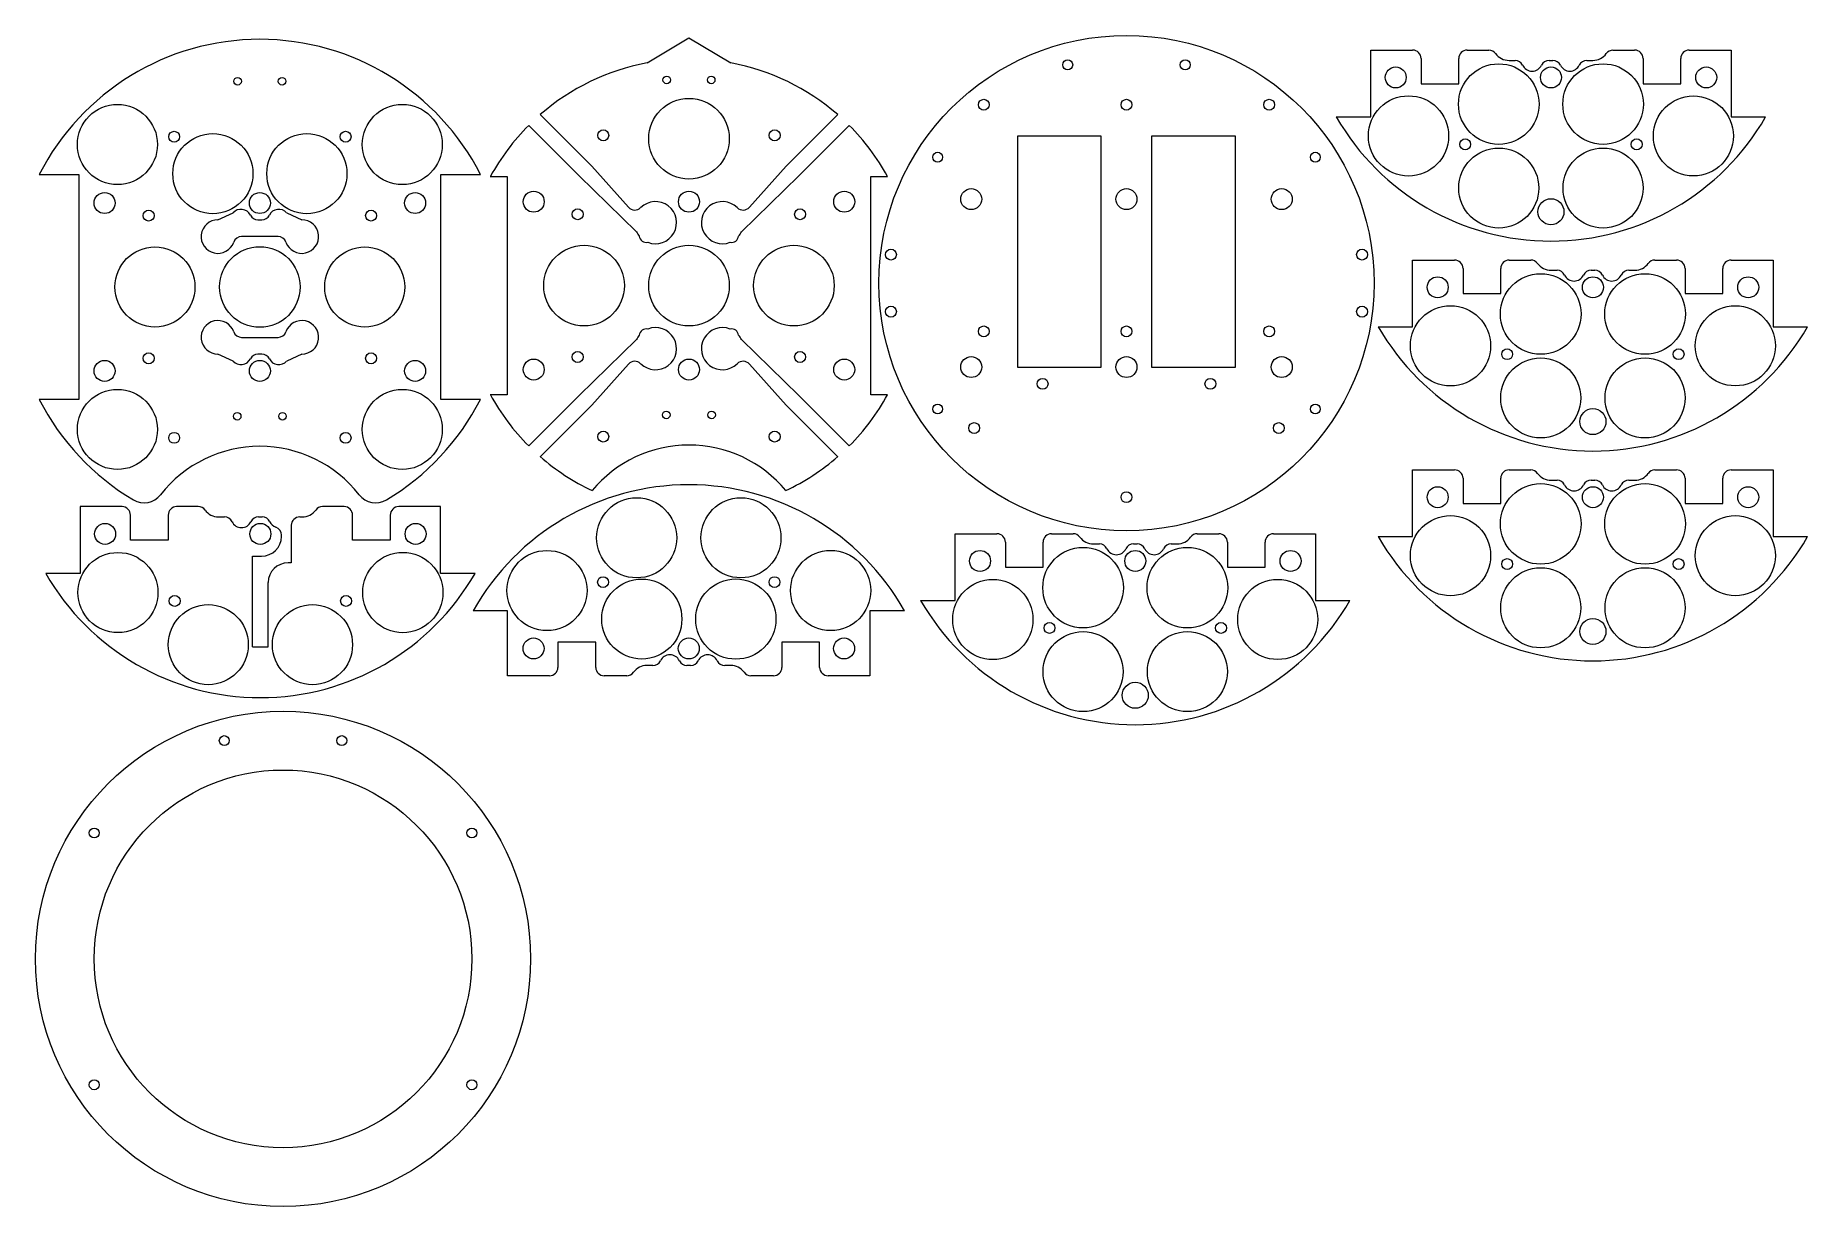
# Model space of a CAD drawing. Header units: inches. Extents: x -13 to 8.1, y -11 to 2.9.
import ezdxf

# ---------------------------------------------------------------- set-up
doc = ezdxf.new("R2010")
doc.units = ezdxf.units.IN
doc.header["$MEASUREMENT"] = 0

msp = doc.modelspace()

# ---------------------------------------------------------------- linework, layer by layer
at = {"color": 1, "lineweight": 5}
for p, q in [((-5.713, 2.623), (-5.213, 2.922)), ((-5.213, 2.922), (-4.713, 2.623)), ((2.91, 1.98), (2.91, 2.775)), ((2.91, 2.775), (3.41, 2.775)), ((4.06, 2.775), (4.318, 2.775)), ((5.797, 2.775), (6.055, 2.775)), ((6.705, 2.775), (7.205, 2.775)), ((7.205, 2.775), (7.205, 1.98)), ((3.51, 2.675), (3.51, 2.375)), ((3.96, 2.375), (3.96, 2.675)), ((4.558, 2.653), (4.63, 2.653)), ((5.036, 2.653), (5.08, 2.653)), ((5.486, 2.653), (5.558, 2.653)), ((6.155, 2.675), (6.155, 2.375)), ((6.605, 2.375), (6.605, 2.675)), ((3.51, 2.375), (3.96, 2.375)), ((6.155, 2.375), (6.605, 2.375)), ((-6.371, 1.393), (-6.985, 2.007)), ((-4.055, 1.393), (-3.441, 2.007)), ((2.5, 1.98), (2.91, 1.98)), ((7.205, 1.98), (7.615, 1.98)), ((-7.122, 1.879), (-6.522, 1.278)), ((-3.304, 1.879), (-3.904, 1.278)), ((-0.3, 1.75), (-1.3, 1.75)), ((-1.3, 1.75), (-1.3, -1)), ((-0.3, -1), (-0.3, 1.75)), ((0.3, 1.75), (0.3, -1)), ((1.3, 1.75), (0.3, 1.75)), ((1.3, -1), (1.3, 1.75)), ((-12.954, 1.294), (-12.484, 1.294)), ((-12.484, 1.294), (-12.484, -1.386)), ((-8.168, 1.294), (-7.698, 1.294)), ((-8.168, -1.386), (-8.168, 1.294)), ((-7.58, 1.27), (-7.38, 1.27)), ((-7.38, 1.27), (-7.38, -1.33)), ((-5.839, 0.611), (-6.522, 1.278)), ((-5.933, 0.904), (-6.371, 1.393)), ((-4.588, 0.611), (-3.904, 1.278)), ((-4.493, 0.904), (-4.055, 1.393)), ((-3.047, 1.27), (-2.847, 1.27)), ((-3.047, -1.33), (-3.047, 1.27)), ((-10.826, 0.754), (-10.645, 0.836)), ((-10.349, 0.754), (-10.302, 0.754)), ((-10.006, 0.836), (-9.826, 0.754)), ((-10.109, 0.554), (-10.543, 0.554)), ((3.41, -0.52), (3.41, 0.275)), ((3.41, 0.275), (3.91, 0.275)), ((4.56, 0.275), (4.818, 0.275)), ((6.297, 0.275), (6.555, 0.275)), ((7.205, 0.275), (7.705, 0.275)), ((7.705, 0.275), (7.705, -0.52)), ((4.01, 0.175), (4.01, -0.125)), ((4.46, -0.125), (4.46, 0.175)), ((5.058, 0.153), (5.13, 0.153)), ((5.536, 0.153), (5.58, 0.153)), ((5.986, 0.153), (6.058, 0.153)), ((6.655, 0.175), (6.655, -0.125)), ((7.105, -0.125), (7.105, 0.175)), ((4.01, -0.125), (4.46, -0.125)), ((6.655, -0.125), (7.105, -0.125)), ((3, -0.52), (3.41, -0.52)), ((7.705, -0.52), (8.115, -0.52)), ((-10.543, -0.646), (-10.109, -0.646)), ((-6.522, -1.339), (-5.839, -0.672)), ((-3.904, -1.339), (-4.588, -0.672)), ((-10.645, -0.928), (-10.826, -0.846)), ((-10.302, -0.846), (-10.349, -0.846)), ((-9.826, -0.846), (-10.006, -0.928)), ((-6.371, -1.454), (-5.933, -0.965)), ((-4.055, -1.454), (-4.493, -0.965)), ((-1.3, -1), (-0.3, -1)), ((0.3, -1), (1.3, -1)), ((-12.484, -1.386), (-12.954, -1.386)), ((-7.698, -1.386), (-8.168, -1.386)), ((-7.38, -1.33), (-7.58, -1.33)), ((-7.122, -1.94), (-6.522, -1.339)), ((-6.371, -1.454), (-6.985, -2.068)), ((-4.055, -1.454), (-3.441, -2.068)), ((-3.304, -1.94), (-3.904, -1.339)), ((-2.847, -1.33), (-3.047, -1.33)), ((3.41, -3.02), (3.41, -2.225)), ((3.41, -2.225), (3.91, -2.225)), ((4.56, -2.225), (4.818, -2.225)), ((6.297, -2.225), (6.555, -2.225)), ((7.205, -2.225), (7.705, -2.225)), ((7.705, -2.225), (7.705, -3.02)), ((4.01, -2.325), (4.01, -2.625)), ((4.46, -2.625), (4.46, -2.325)), ((5.058, -2.347), (5.13, -2.347)), ((5.536, -2.347), (5.58, -2.347)), ((5.986, -2.347), (6.058, -2.347)), ((6.655, -2.325), (6.655, -2.625)), ((7.105, -2.625), (7.105, -2.325)), ((-11.968, -2.663), (-12.468, -2.663)), ((-12.468, -2.663), (-12.468, -3.458)), ((-11.06, -2.663), (-11.318, -2.663)), ((-9.322, -2.663), (-9.58, -2.663)), ((-8.172, -2.663), (-8.672, -2.663)), ((-8.172, -3.458), (-8.172, -2.663)), ((4.01, -2.625), (4.46, -2.625)), ((6.655, -2.625), (7.105, -2.625)), ((-11.868, -3.063), (-11.868, -2.763)), ((-11.418, -2.763), (-11.418, -3.063)), ((-10.82, -2.785), (-10.748, -2.785)), ((-10.342, -2.785), (-10.298, -2.785)), ((-9.951, -2.885), (-9.951, -3.332)), ((-9.851, -2.785), (-9.82, -2.785)), ((-9.222, -3.063), (-9.222, -2.763)), ((-8.772, -2.763), (-8.772, -3.063)), ((-11.418, -3.063), (-11.868, -3.063)), ((-10.069, -3.017), (-10.069, -3.001)), ((-8.772, -3.063), (-9.222, -3.063)), ((-2.043, -3.78), (-2.043, -2.985)), ((-2.043, -2.985), (-1.543, -2.985)), ((-1.443, -3.085), (-1.443, -3.385)), ((-0.993, -3.385), (-0.993, -3.085)), ((-0.893, -2.985), (-0.635, -2.985)), ((-0.395, -3.107), (-0.323, -3.107)), ((0.083, -3.107), (0.127, -3.107)), ((0.533, -3.107), (0.605, -3.107)), ((0.844, -2.985), (1.102, -2.985)), ((1.202, -3.085), (1.202, -3.385)), ((1.652, -3.385), (1.652, -3.085)), ((1.752, -2.985), (2.252, -2.985)), ((2.252, -2.985), (2.252, -3.78)), ((3, -3.02), (3.41, -3.02)), ((7.705, -3.02), (8.115, -3.02)), ((-10.414, -3.253), (-10.305, -3.253)), ((-10.414, -4.333), (-10.414, -3.253)), ((-9.951, -3.332), (-9.99, -3.332)), ((-12.468, -3.458), (-12.878, -3.458)), ((-10.226, -4.333), (-10.226, -3.568)), ((-7.762, -3.458), (-8.172, -3.458)), ((-1.443, -3.385), (-0.993, -3.385)), ((1.202, -3.385), (1.652, -3.385)), ((-2.453, -3.78), (-2.043, -3.78)), ((2.252, -3.78), (2.662, -3.78)), ((-7.374, -3.902), (-7.784, -3.902)), ((-7.374, -4.677), (-7.374, -3.902)), ((-2.646, -3.902), (-3.056, -3.902)), ((-3.056, -3.902), (-3.056, -4.677)), ((-10.414, -4.333), (-10.226, -4.333)), ((-6.324, -4.277), (-6.774, -4.277)), ((-6.774, -4.277), (-6.774, -4.577)), ((-6.324, -4.577), (-6.324, -4.277)), ((-3.656, -4.277), (-4.106, -4.277)), ((-4.106, -4.277), (-4.106, -4.577)), ((-3.656, -4.577), (-3.656, -4.277)), ((-5.643, -4.555), (-5.715, -4.555)), ((-5.193, -4.555), (-5.237, -4.555)), ((-4.715, -4.555), (-4.787, -4.555)), ((-6.874, -4.677), (-7.374, -4.677)), ((-5.955, -4.677), (-6.224, -4.677)), ((-4.206, -4.677), (-4.475, -4.677)), ((-3.056, -4.677), (-3.556, -4.677))]:
    msp.add_line(p, q, dxfattribs=at)
for centre, radius in [((0, 0), 2.95), ((-0.7, 2.6), 0.0591), ((0.7, 2.6), 0.0591), ((3.208, 2.45), 0.125), ((4.436, 2.132), 0.48), ((5.058, 2.45), 0.125), ((5.679, 2.132), 0.48), ((6.908, 2.45), 0.125), ((-10.591, 2.404), 0.045), ((-10.061, 2.404), 0.045), ((-5.478, 2.42), 0.045), ((-4.948, 2.42), 0.045), ((-12.023, 1.651), 0.477), ((-8.629, 1.651), 0.477), ((-5.213, 1.72), 0.48), ((-1.7, 2.125), 0.065), ((0, 2.125), 0.065), ((1.7, 2.125), 0.065), ((3.361, 1.753), 0.478), ((6.755, 1.753), 0.477), ((-11.347, 1.744), 0.065), ((-10.886, 1.304), 0.477), ((-9.766, 1.304), 0.477), ((-9.304, 1.744), 0.065), ((-6.234, 1.76), 0.065), ((-4.192, 1.76), 0.065), ((4.036, 1.653), 0.065), ((6.079, 1.653), 0.065), ((-2.25, 1.5), 0.0591), ((2.25, 1.5), 0.0591), ((4.436, 1.132), 0.477), ((5.679, 1.132), 0.477), ((-12.176, 0.954), 0.125), ((-10.326, 0.954), 0.125), ((-8.476, 0.954), 0.125), ((-7.063, 0.97), 0.125), ((-5.213, 0.97), 0.125), ((-3.363, 0.97), 0.125), ((-1.85, 1), 0.125), ((0, 1), 0.125), ((1.85, 1), 0.125), ((-11.651, 0.804), 0.065), ((-9.001, 0.804), 0.065), ((-6.539, 0.82), 0.065), ((-3.889, 0.82), 0.065), ((5.058, 0.85), 0.155), ((-11.576, -0.046), 0.477), ((-10.326, -0.046), 0.48), ((-9.076, -0.046), 0.477), ((-6.463, -0.03), 0.48), ((-5.213, -0.03), 0.48), ((-3.963, -0.03), 0.48), ((-2.807, 0.34), 0.065), ((2.807, 0.34), 0.065), ((3.708, -0.05), 0.125), ((4.936, -0.368), 0.48), ((5.558, -0.05), 0.125), ((6.179, -0.368), 0.48), ((7.408, -0.05), 0.125), ((-2.807, -0.34), 0.065), ((2.807, -0.34), 0.065), ((3.861, -0.747), 0.478), ((7.255, -0.747), 0.477), ((-1.7, -0.575), 0.065), ((0, -0.575), 0.065), ((1.7, -0.575), 0.065), ((-11.651, -0.896), 0.065), ((-9.001, -0.896), 0.065), ((-6.539, -0.88), 0.065), ((-3.889, -0.88), 0.065), ((4.536, -0.847), 0.065), ((6.579, -0.847), 0.065), ((-12.176, -1.046), 0.125), ((-10.326, -1.046), 0.125), ((-8.476, -1.046), 0.125), ((-7.063, -1.03), 0.125), ((-5.213, -1.03), 0.125), ((-3.363, -1.03), 0.125), ((-1.85, -1), 0.125), ((0, -1), 0.125), ((1.85, -1), 0.125), ((4.936, -1.368), 0.477), ((6.179, -1.368), 0.477), ((-12.023, -1.743), 0.477), ((-8.629, -1.743), 0.477), ((-1, -1.2), 0.065), ((1, -1.2), 0.065), ((-2.25, -1.5), 0.0591), ((2.25, -1.5), 0.0591), ((-10.596, -1.586), 0.045), ((-10.056, -1.586), 0.045), ((-5.483, -1.57), 0.045), ((-4.943, -1.57), 0.045), ((-1.815, -1.727), 0.065), ((1.815, -1.727), 0.065), ((5.558, -1.65), 0.155), ((-11.347, -1.843), 0.065), ((-9.304, -1.843), 0.065), ((-6.234, -1.828), 0.065), ((-4.192, -1.828), 0.065), ((0, -2.55), 0.065), ((3.708, -2.55), 0.125), ((4.936, -2.868), 0.48), ((5.558, -2.55), 0.125), ((6.179, -2.868), 0.48), ((7.408, -2.55), 0.125), ((-5.836, -3.034), 0.477), ((-4.594, -3.034), 0.477), ((-12.17, -2.988), 0.125), ((-10.32, -2.988), 0.125), ((-8.47, -2.988), 0.125), ((3.861, -3.247), 0.478), ((7.255, -3.247), 0.477), ((-0.517, -3.628), 0.48), ((0.726, -3.628), 0.48), ((-12.017, -3.686), 0.477), ((-8.623, -3.686), 0.478), ((-6.905, -3.662), 0.477), ((-3.525, -3.662), 0.478), ((-1.745, -3.31), 0.125), ((0.105, -3.31), 0.125), ((1.955, -3.31), 0.125), ((4.536, -3.347), 0.065), ((6.579, -3.347), 0.065), ((-6.236, -3.562), 0.065), ((-5.775, -4.002), 0.477), ((-4.655, -4.002), 0.478), ((-4.194, -3.562), 0.065), ((-1.592, -4.007), 0.478), ((1.802, -4.007), 0.477), ((4.936, -3.868), 0.477), ((6.179, -3.868), 0.477), ((-11.341, -3.786), 0.065), ((-9.299, -3.786), 0.065), ((-10.941, -4.307), 0.477), ((-9.699, -4.307), 0.477), ((5.558, -4.15), 0.155), ((-0.517, -4.628), 0.477), ((-0.917, -4.107), 0.065), ((0.726, -4.628), 0.477), ((1.126, -4.107), 0.065), ((-7.065, -4.352), 0.125), ((-5.215, -4.352), 0.125), ((-3.365, -4.352), 0.125), ((0.105, -4.91), 0.155), ((-10.05, -8.05), 2.95), ((-10.75, -5.45), 0.0591), ((-9.35, -5.45), 0.0591), ((-10.05, -8.05), 2.25), ((-12.3, -6.55), 0.0591), ((-7.8, -6.55), 0.0591), ((-12.3, -9.55), 0.0591), ((-7.8, -9.55), 0.0591)]:
    msp.add_circle(centre, radius, dxfattribs=at)
for centre, radius, start, end in [((-10.326, -0.046), 2.95, 27.0159, 152.9841), ((3.41, 2.675), 0.1, 0, 90), ((4.06, 2.675), 0.1, 90, 180), ((4.318, 2.675), 0.1, 36.1231, 90), ((5.797, 2.675), 0.1, 90, 143.8769), ((6.055, 2.675), 0.1, 0, 90), ((6.705, 2.675), 0.1, 90, 180), ((-5.213, -0.03), 2.7, 100.6719, 131.0179), ((-5.213, -0.03), 2.7, 48.9821, 79.3281), ((4.558, 2.85), 0.197, 216.1231, 270), ((4.63, 2.553), 0.1, 25.4959, 90), ((4.833, 2.65), 0.125, 205.4959, 334.5041), ((5.036, 2.553), 0.1, 90, 154.5041), ((5.08, 2.553), 0.1, 25.4959, 90), ((5.283, 2.65), 0.125, 205.4959, 334.5041), ((5.486, 2.553), 0.1, 90, 154.5041), ((5.558, 2.85), 0.197, 270, 323.8769), ((5.058, 3.45), 2.95, 209.8879, 330.1121), ((-5.213, -0.03), 2.7, 135, 151.2178), ((-5.213, -0.03), 2.7, 28.7822, 45), ((-10.551, 0.754), 0.125, 26.3878, 138.8879), ((-10.101, 0.754), 0.125, 41.1121, 153.6122), ((-5.859, 0.97), 0.1, 221.8601, 314.5345), ((-5.612, 0.72), 0.251, 248.404, 134.5345), ((-4.814, 0.72), 0.251, 45.4655, 291.596), ((-4.568, 0.97), 0.1, 225.4655, 318.1399), ((-10.826, 0.554), 0.2, 90, 340.5288), ((-10.349, 0.854), 0.1, 206.3878, 270), ((-10.302, 0.854), 0.1, 270, 333.6122), ((-9.826, 0.554), 0.2, 199.4712, 90), ((-10.543, 0.454), 0.1, 90, 160.5288), ((-10.109, 0.454), 0.1, 19.4712, 90), ((-5.612, 0.72), 0.251, 205.6868, 219.8415), ((-5.72, 0.571), 0.0864, 188.2424, 280.003), ((-4.707, 0.571), 0.0864, 259.997, 351.7576), ((-4.814, 0.72), 0.251, 320.1585, 334.3132), ((3.91, 0.175), 0.1, 0, 90), ((4.56, 0.175), 0.1, 90, 180), ((4.818, 0.175), 0.1, 36.1231, 90), ((5.058, 0.35), 0.197, 216.1231, 270), ((6.058, 0.35), 0.197, 270, 323.8769), ((6.297, 0.175), 0.1, 90, 143.8769), ((6.555, 0.175), 0.1, 0, 90), ((7.205, 0.175), 0.1, 90, 180), ((5.13, 0.053), 0.1, 25.4959, 90), ((5.333, 0.15), 0.125, 205.4959, 334.5041), ((5.536, 0.053), 0.1, 90, 154.5041), ((5.58, 0.053), 0.1, 25.4959, 90), ((5.783, 0.15), 0.125, 205.4959, 334.5041), ((5.986, 0.053), 0.1, 90, 154.5041), ((-10.826, -0.646), 0.2, 19.4712, 270), ((-10.543, -0.546), 0.1, 199.4712, 270), ((-10.109, -0.546), 0.1, 270, 340.5288), ((-9.826, -0.646), 0.2, 270, 160.5288), ((-5.612, -0.781), 0.251, 140.1585, 154.3132), ((-5.72, -0.632), 0.0864, 79.997, 171.7576), ((-5.612, -0.781), 0.251, 225.4655, 111.596), ((-4.814, -0.781), 0.251, 68.404, 314.5345), ((-4.707, -0.632), 0.0864, 8.2424, 100.003), ((-4.814, -0.781), 0.251, 25.6868, 39.8415), ((5.558, 0.95), 2.95, 209.8879, 330.1121), ((-10.551, -0.846), 0.125, 221.1121, 333.6122), ((-10.349, -0.946), 0.1, 90, 153.6122), ((-10.302, -0.946), 0.1, 26.3878, 90), ((-10.101, -0.846), 0.125, 206.3878, 318.8879), ((-5.859, -1.031), 0.1, 45.4655, 138.1399), ((-4.568, -1.031), 0.1, 41.8601, 134.5345), ((-10.326, -0.046), 2.95, 207.0159, 239.2789), ((-10.326, -0.046), 2.95, 300.7211, 332.9841), ((-5.213, -0.03), 2.7, 208.7822, 225), ((-5.213, -0.03), 2.7, 315, 331.2178), ((-10.326, -3.444), 1.5, 37.9839, 142.0161), ((-5.213, -0.03), 2.7, 228.9821, 244.6812), ((-5.213, -3.429), 1.5, 39.6661, 140.3339), ((-5.213, -0.03), 2.7, 295.3188, 311.0179), ((3.91, -2.325), 0.1, 0, 90), ((4.56, -2.325), 0.1, 90, 180), ((4.818, -2.325), 0.1, 36.1231, 90), ((5.058, -2.15), 0.197, 216.1231, 270), ((6.058, -2.15), 0.197, 270, 323.8769), ((6.297, -2.325), 0.1, 90, 143.8769), ((6.555, -2.325), 0.1, 0, 90), ((7.205, -2.325), 0.1, 90, 180), ((-11.705, -2.367), 0.25, 239.2789, 322.0161), ((-8.946, -2.367), 0.25, 217.9839, 300.7211), ((-5.215, -5.352), 2.95, 29.4409, 150.5591), ((5.13, -2.447), 0.1, 25.4959, 90), ((5.333, -2.35), 0.125, 205.4959, 334.5041), ((5.536, -2.447), 0.1, 90, 154.5041), ((5.58, -2.447), 0.1, 25.4959, 90), ((5.783, -2.35), 0.125, 205.4959, 334.5041), ((5.986, -2.447), 0.1, 90, 154.5041), ((-11.968, -2.763), 0.1, 0, 90), ((-11.318, -2.763), 0.1, 90, 180), ((-11.06, -2.763), 0.1, 36.1231, 90), ((-10.82, -2.588), 0.197, 216.1231, 270), ((-9.82, -2.588), 0.197, 270, 323.8769), ((-9.58, -2.763), 0.1, 90, 143.8769), ((-9.322, -2.763), 0.1, 0, 90), ((-8.672, -2.763), 0.1, 90, 180), ((-10.748, -2.885), 0.1, 25.4959, 90), ((-10.545, -2.788), 0.125, 205.4959, 334.5041), ((-10.342, -2.885), 0.1, 90, 154.5041), ((-10.298, -2.885), 0.1, 25.4959, 90), ((-10.095, -2.788), 0.125, 205.4959, 250.8607), ((-10.169, -3.001), 0.1, 0, 70.8607), ((-9.851, -2.885), 0.1, 90, 180), ((-10.305, -3.017), 0.236, 270, 0), ((-1.543, -3.085), 0.1, 0, 90), ((-0.893, -3.085), 0.1, 90, 180), ((-0.635, -3.085), 0.1, 36.1231, 90), ((-0.395, -2.91), 0.197, 216.1231, 270), ((-0.323, -3.207), 0.1, 25.4959, 90), ((-0.12, -3.11), 0.125, 205.4959, 334.5041), ((0.083, -3.207), 0.1, 90, 154.5041), ((0.127, -3.207), 0.1, 25.4959, 90), ((0.33, -3.11), 0.125, 205.4959, 334.5041), ((0.533, -3.207), 0.1, 90, 154.5041), ((0.605, -2.91), 0.197, 270, 323.8769), ((0.844, -3.085), 0.1, 90, 143.8769), ((1.102, -3.085), 0.1, 0, 90), ((1.752, -3.085), 0.1, 90, 180), ((5.558, -1.55), 2.95, 209.8879, 330.1121), ((-9.99, -3.568), 0.236, 90, 180), ((-10.32, -1.988), 2.95, 209.8879, 330.1121), ((0.105, -2.31), 2.95, 209.8879, 330.1121), ((-5.44, -4.552), 0.125, 25.4959, 154.5041), ((-4.99, -4.552), 0.125, 25.4959, 154.5041), ((-6.874, -4.577), 0.1, 270, 0), ((-6.224, -4.577), 0.1, 180, 270), ((-5.955, -4.577), 0.1, 270, 323.8769), ((-5.715, -4.752), 0.197, 90, 143.8769), ((-5.643, -4.455), 0.1, 270, 334.5041), ((-5.237, -4.455), 0.1, 205.4959, 270), ((-5.193, -4.455), 0.1, 270, 334.5041), ((-4.787, -4.455), 0.1, 205.4959, 270), ((-4.715, -4.752), 0.197, 36.1231, 90), ((-4.475, -4.577), 0.1, 216.1231, 270), ((-4.206, -4.577), 0.1, 270, 0), ((-3.556, -4.577), 0.1, 180, 270)]:
    msp.add_arc(centre, radius, start, end, dxfattribs=at)

doc.saveas('drawing.dxf')
